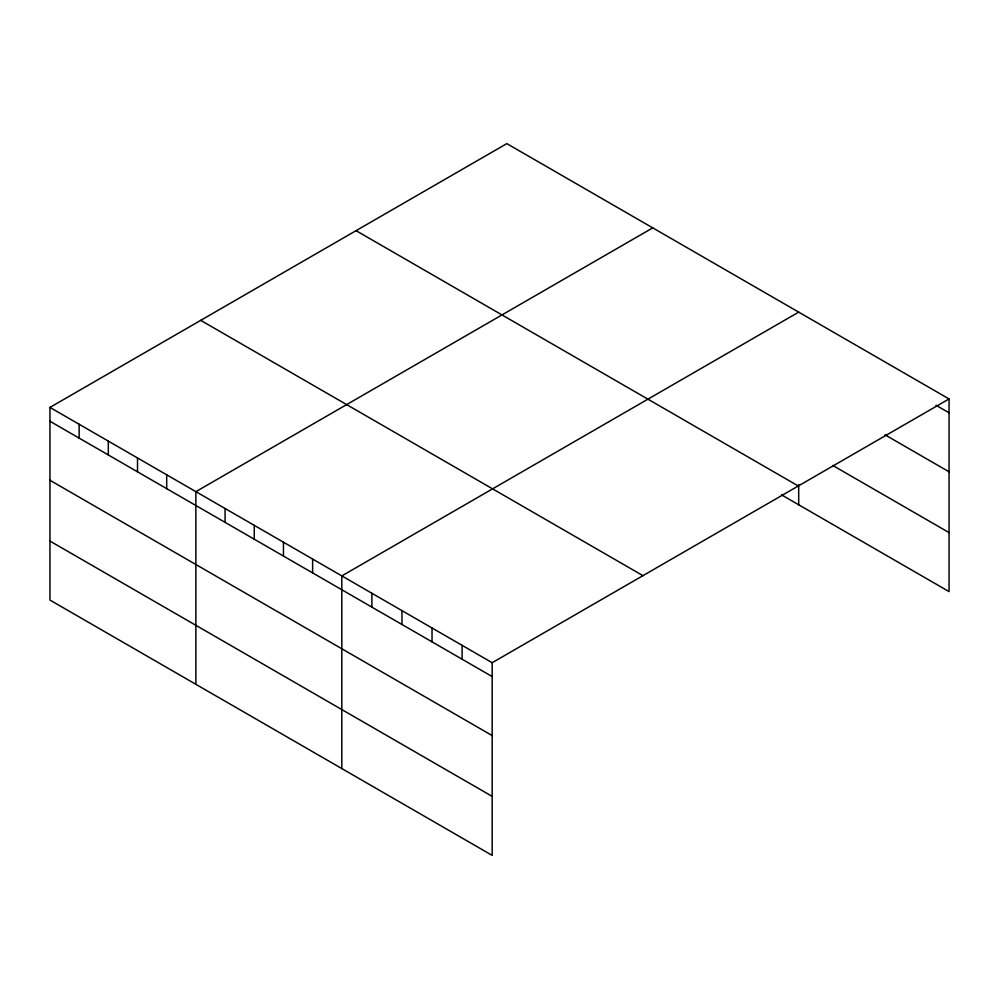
<?xml version="1.0" encoding="UTF-8"?>
<svg xmlns="http://www.w3.org/2000/svg" width="999" height="999" viewBox="0 0 999 999"><rect width="100%" height="100%" fill="white"/><g stroke="black" fill="none" stroke-linecap="round" stroke-linejoin="round"><path stroke-width="1.5" d="M949.05 398.938L506.83 143.619L49.95 407.405L49.95 600.062L492.17 855.381L492.17 662.712L949.05 398.938L949.05 591.595L781.455 494.83M652.759 227.872L195.879 491.658L195.879 684.315M798.701 312.125L341.808 575.911L341.808 768.568M935.976 405.244L949.05 412.787M884.989 434.815L949.05 471.803M832.691 465.409L949.05 532.592M356.056 230.669L798.276 485.976M200.724 320.354L642.944 575.661M49.95 407.405L492.17 662.712M49.95 421.253L492.17 676.573M49.95 480.269L492.17 735.576M49.95 541.058L492.17 796.365M798.701 484.602L798.701 504.795M462.1 645.354L462.1 659.203M432.03 627.996L432.03 641.845M401.96 610.626L401.96 624.487M371.89 593.269L371.89 607.13M312.625 559.053L312.625 572.914M283.441 542.207L283.441 556.068M254.258 525.362L254.258 539.21M225.062 508.503L225.062 522.365M166.696 474.8L166.696 488.661M137.512 457.954L137.512 471.815M108.317 441.108L108.317 454.957M79.133 424.25L79.133 438.111"/></g></svg>
